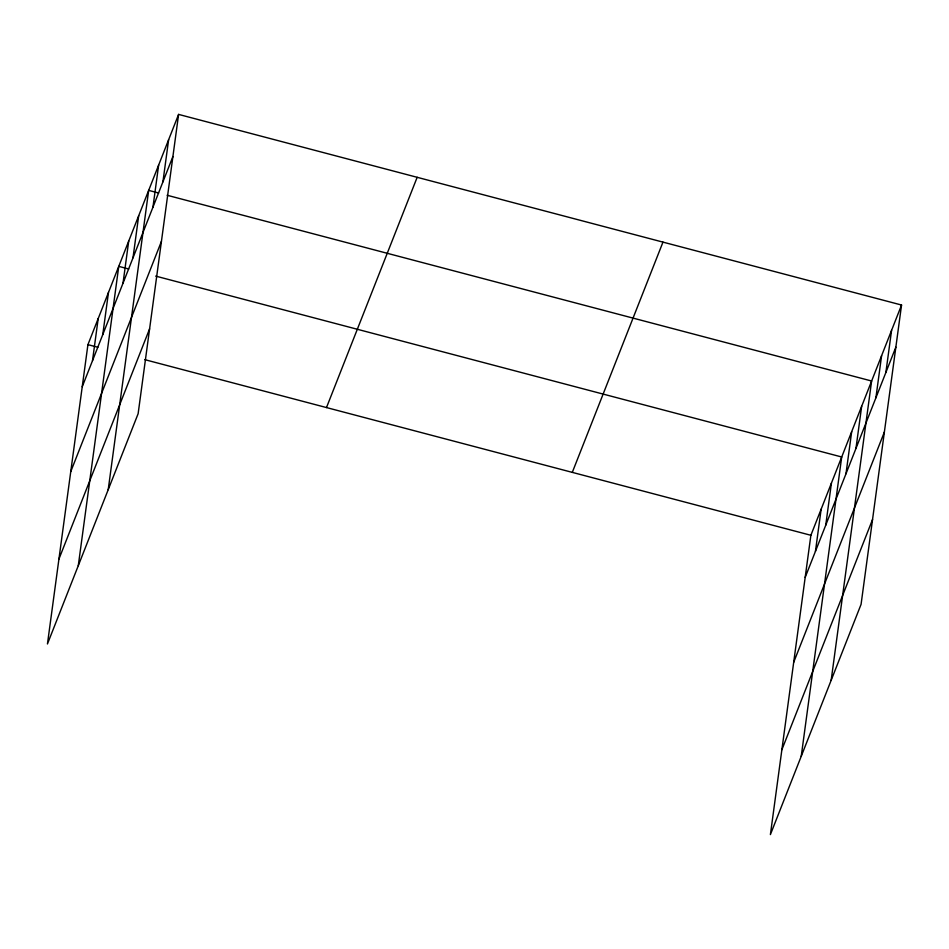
<?xml version="1.0" encoding="UTF-8"?>
<svg xmlns="http://www.w3.org/2000/svg" width="949" height="949" viewBox="0 0 949 949"><rect width="100%" height="100%" fill="white"/><g stroke="black" fill="none" stroke-linecap="round" stroke-linejoin="round"><path stroke-width="1.42" d="M178.602 114.402L87.925 344.653L47.45 643.968L138.127 413.717L178.602 114.402L901.55 305.032L861.075 604.347L770.398 834.598L810.873 535.283L901.55 305.032M92.504 360.667L98.198 318.556M102.777 334.57L108.471 292.458M78.281 565.687L118.755 266.372L128.696 268.982M123.026 283.146L128.72 241.034M133.002 257.82L138.696 215.708M108.21 489.696L148.673 190.381L158.613 193.003M152.955 207.167L158.649 165.055M162.931 181.84L168.625 139.728M815.452 551.298L821.146 509.186M825.737 525.2L831.431 483.088M801.229 756.317L841.704 456.991L155.672 276.1M845.986 473.776L851.68 431.665M855.962 448.45L861.656 406.338M831.158 680.326L871.621 381.012L167.131 195.257M875.903 397.797L881.597 355.685M885.88 372.471L891.574 330.359M82.231 386.765L172.908 156.514M70.748 471.641L161.425 241.39M58.921 559.091L149.598 328.84M326.492 407.56L417.169 177.309M572.294 472.377L662.971 242.125M805.179 577.395L895.856 347.144M793.708 662.272L884.385 432.02M781.881 749.722L872.558 519.471M87.925 344.653L97.866 347.275M144.722 359.635L810.873 535.283"/></g></svg>
